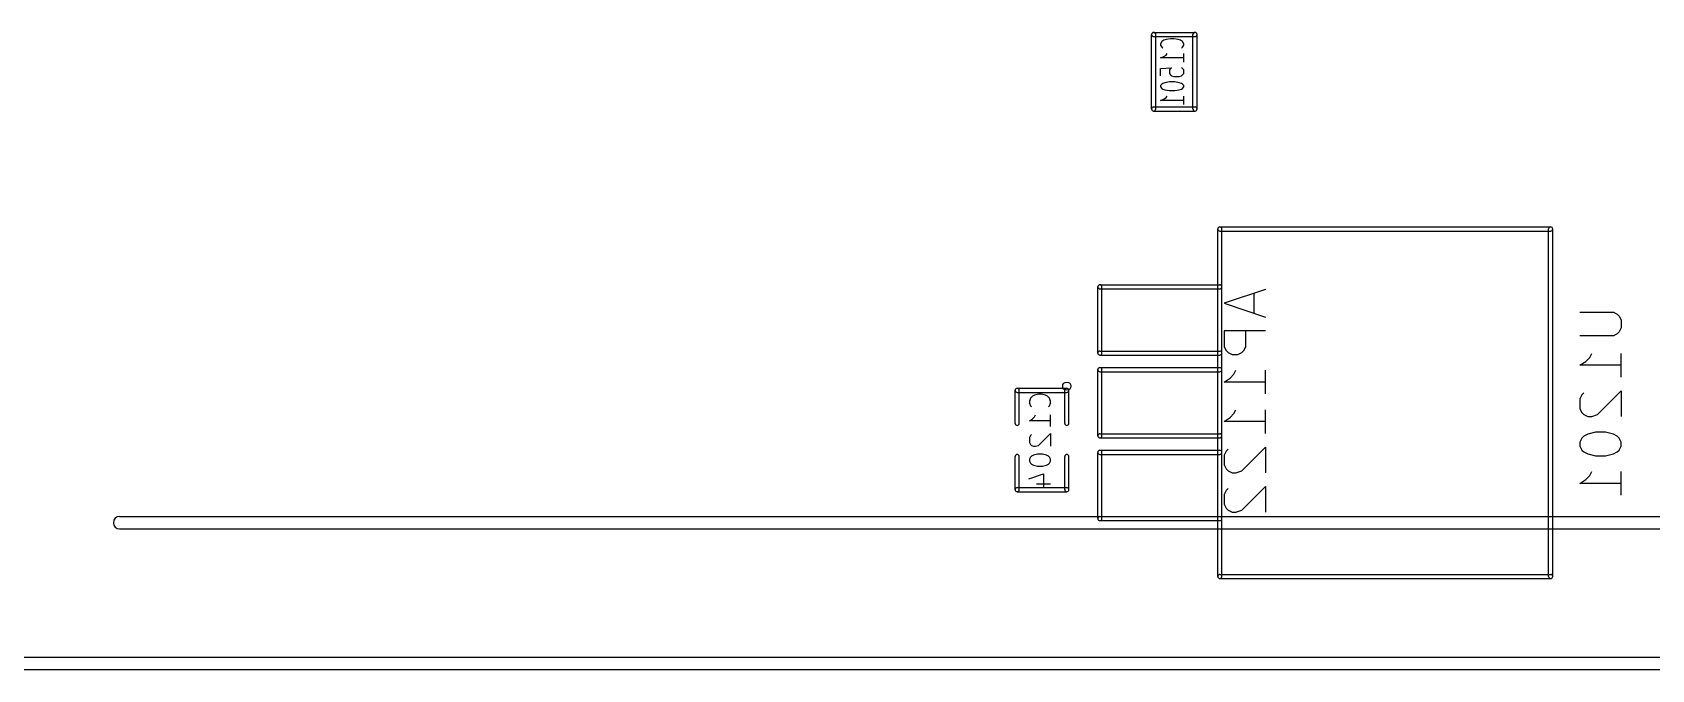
# Model space of a CAD drawing. Extents: x -29274 to 69862, y 24345 to 162744.
# Drawn here: x 33095 to 52670, y 24345 to 32045 of the extents above; entities that cross this region are included whole.
import ezdxf

# ---------------------------------------------------------------- set-up
doc = ezdxf.new("R2010")
doc.units = 0
doc.layers.add('BLACK', color=1, linetype='CONTINUOUS')

msp = doc.modelspace()

# ---------------------------------------------------------------- linework, layer by layer
at = {"layer": 'BLACK'}
for p, q in [((46625, 31120), (46625, 32020)), ((46650, 32045), (47150, 32045)), ((46650, 31995), (47150, 31995)), ((46675, 31120), (46675, 32020)), ((46747, 31933), (46733, 31908)), ((46733, 31908), (46733, 31891)), ((46773, 31951), (46747, 31933)), ((46800, 31959), (46773, 31951)), ((46853, 31968), (46800, 31959)), ((46893, 31968), (46853, 31968)), ((46947, 31959), (46893, 31968)), ((46973, 31951), (46947, 31959)), ((47000, 31933), (46973, 31951)), ((47013, 31908), (47000, 31933)), ((47013, 31891), (47013, 31908)), ((47125, 31120), (47125, 32020)), ((47175, 31120), (47175, 32020)), ((46733, 31891), (46747, 31865)), ((46733, 31736), (46773, 31753)), ((47013, 31736), (46733, 31736)), ((46747, 31865), (46760, 31856)), ((46773, 31753), (46800, 31771)), ((46800, 31771), (46813, 31788)), ((46987, 31856), (47000, 31865)), ((47000, 31865), (47013, 31891)), ((47013, 31685), (47013, 31788)), ((46733, 31608), (46867, 31617)), ((46733, 31522), (46733, 31608)), ((46853, 31608), (46840, 31591)), ((46840, 31591), (46840, 31548)), ((46840, 31548), (46853, 31531)), ((46867, 31617), (46853, 31608)), ((46853, 31531), (46867, 31522)), ((46867, 31522), (46893, 31514)), ((46960, 31514), (46987, 31522)), ((47000, 31608), (46987, 31617)), ((46987, 31522), (47000, 31531)), ((47013, 31591), (47000, 31608)), ((47000, 31531), (47013, 31548)), ((47013, 31548), (47013, 31591)), ((46747, 31420), (46733, 31403)), ((46733, 31403), (46733, 31386)), ((46733, 31386), (46747, 31369)), ((46760, 31429), (46747, 31420)), ((46747, 31369), (46760, 31360)), ((46787, 31437), (46760, 31429)), ((46760, 31360), (46787, 31351)), ((46840, 31446), (46787, 31437)), ((46787, 31351), (46840, 31343)), ((46907, 31446), (46840, 31446)), ((46840, 31343), (46907, 31343)), ((46893, 31514), (46960, 31514)), ((46960, 31437), (46907, 31446)), ((46907, 31343), (46960, 31351)), ((46987, 31429), (46960, 31437)), ((46960, 31351), (46987, 31360)), ((47000, 31420), (46987, 31429)), ((46987, 31360), (47000, 31369)), ((47013, 31403), (47000, 31420)), ((47000, 31369), (47013, 31386)), ((47013, 31386), (47013, 31403)), ((46650, 31145), (47150, 31145)), ((46733, 31223), (46773, 31240)), ((47013, 31223), (46733, 31223)), ((46773, 31240), (46800, 31258)), ((46800, 31258), (46813, 31275)), ((47013, 31172), (47013, 31275)), ((46650, 31095), (47150, 31095)), ((47425, 25470), (47425, 29670)), ((47450, 29695), (51450, 29695)), ((47450, 29645), (51450, 29645)), ((47475, 25470), (47475, 29670)), ((51425, 25470), (51425, 29670)), ((51475, 25470), (51475, 29670)), ((46000, 28995), (47450, 28995)), ((45975, 28170), (45975, 28970)), ((46000, 28945), (47450, 28945)), ((46025, 28170), (46025, 28970)), ((48002, 28938), (47502, 28772)), ((47860, 28891), (47860, 28653)), ((47502, 28772), (48002, 28605)), ((51802, 28665), (52207, 28665)), ((52207, 28665), (52255, 28641)), ((52255, 28641), (52279, 28617)), ((52279, 28617), (52302, 28570)), ((48002, 28438), (47502, 28438)), ((47502, 28438), (47502, 28247)), ((47764, 28247), (47764, 28438)), ((52255, 28403), (52207, 28379)), ((52279, 28427), (52255, 28403)), ((52302, 28474), (52279, 28427)), ((52302, 28570), (52302, 28474)), ((46000, 28195), (47450, 28195)), ((47502, 28247), (47526, 28200)), ((47526, 28200), (47550, 28176)), ((47717, 28176), (47740, 28200)), ((47740, 28200), (47764, 28247)), ((52207, 28379), (51802, 28379)), ((46000, 28145), (47450, 28145)), ((46000, 27995), (47450, 27995)), ((47550, 28176), (47598, 28152)), ((47598, 28152), (47669, 28152)), ((47669, 28152), (47717, 28176)), ((51802, 28022), (51874, 28070)), ((52302, 28022), (51802, 28022)), ((51874, 28070), (51921, 28117)), ((51921, 28117), (51945, 28165)), ((52302, 27879), (52302, 28165)), ((45975, 27170), (45975, 27970)), ((46000, 27945), (47450, 27945)), ((46025, 27170), (46025, 27970)), ((47502, 27819), (47574, 27867)), ((48002, 27819), (47502, 27819)), ((47574, 27867), (47621, 27914)), ((47621, 27914), (47645, 27962)), ((48002, 27676), (48002, 27962)), ((44975, 27320), (44975, 27720)), ((45000, 27745), (45600, 27745)), ((45000, 27695), (45600, 27695)), ((45025, 27320), (45025, 27720)), ((45163, 27626), (45151, 27590)), ((45187, 27650), (45163, 27626)), ((45211, 27661), (45187, 27650)), ((45258, 27673), (45211, 27661)), ((45294, 27673), (45258, 27673)), ((45342, 27661), (45294, 27673)), ((45365, 27650), (45342, 27661)), ((45389, 27626), (45365, 27650)), ((45401, 27590), (45389, 27626)), ((45575, 27320), (45575, 27720)), ((45625, 27320), (45625, 27720)), ((51826, 27665), (51802, 27617)), ((51802, 27617), (51802, 27498)), ((51850, 27689), (51826, 27665)), ((52017, 27427), (52302, 27713)), ((52302, 27713), (52302, 27403)), ((45151, 27590), (45151, 27566)), ((45151, 27566), (45163, 27531)), ((45163, 27531), (45175, 27519)), ((45211, 27400), (45223, 27423)), ((45377, 27519), (45389, 27531)), ((45389, 27531), (45401, 27566)), ((45401, 27566), (45401, 27590)), ((45401, 27281), (45401, 27423)), ((47574, 27391), (47621, 27438)), ((47621, 27438), (47645, 27486)), ((48002, 27200), (48002, 27486)), ((51802, 27498), (51826, 27451)), ((51826, 27451), (51850, 27427)), ((51850, 27427), (51898, 27403)), ((51945, 27403), (52017, 27427)), ((45151, 27352), (45187, 27376)), ((45401, 27352), (45151, 27352)), ((45187, 27376), (45211, 27400)), ((47502, 27343), (47574, 27391)), ((48002, 27343), (47502, 27343)), ((51898, 27403), (51945, 27403)), ((51993, 27213), (51898, 27189)), ((52112, 27213), (51993, 27213)), ((52207, 27189), (52112, 27213)), ((45163, 27173), (45151, 27150)), ((45151, 27150), (45151, 27090)), ((45151, 27090), (45163, 27066)), ((45175, 27185), (45163, 27173)), ((45163, 27066), (45175, 27054)), ((45175, 27054), (45199, 27043)), ((45199, 27043), (45223, 27043)), ((45223, 27043), (45258, 27054)), ((45258, 27054), (45401, 27197)), ((45401, 27197), (45401, 27043)), ((46000, 27195), (47450, 27195)), ((46000, 27145), (47450, 27145)), ((47717, 26748), (48002, 27034)), ((48002, 27034), (48002, 26724)), ((51826, 27141), (51802, 27094)), ((51802, 27094), (51802, 27046)), ((51802, 27046), (51826, 26998)), ((51850, 27165), (51826, 27141)), ((51898, 27189), (51850, 27165)), ((52255, 27165), (52207, 27189)), ((52279, 27141), (52255, 27165)), ((52302, 27094), (52279, 27141)), ((52279, 26998), (52302, 27046)), ((52302, 27046), (52302, 27094)), ((44975, 26520), (44975, 26920)), ((45025, 26520), (45025, 26920)), ((45163, 26912), (45151, 26888)), ((45151, 26888), (45151, 26864)), ((45151, 26864), (45163, 26840)), ((45175, 26924), (45163, 26912)), ((45163, 26840), (45175, 26828)), ((45199, 26935), (45175, 26924)), ((45175, 26828), (45199, 26816)), ((45246, 26947), (45199, 26935)), ((45306, 26947), (45246, 26947)), ((45354, 26935), (45306, 26947)), ((45377, 26924), (45354, 26935)), ((45354, 26816), (45377, 26828)), ((45389, 26912), (45377, 26924)), ((45377, 26828), (45389, 26840)), ((45401, 26888), (45389, 26912)), ((45389, 26840), (45401, 26864)), ((45401, 26864), (45401, 26888)), ((45575, 26520), (45575, 26920)), ((45625, 26520), (45625, 26920)), ((45975, 26170), (45975, 26970)), ((46000, 26995), (47450, 26995)), ((46000, 26945), (47450, 26945)), ((46025, 26170), (46025, 26970)), ((47526, 26986), (47502, 26938)), ((47502, 26938), (47502, 26819)), ((47502, 26819), (47526, 26772)), ((47550, 27010), (47526, 26986)), ((51826, 26998), (51850, 26975)), ((51850, 26975), (51898, 26951)), ((51898, 26951), (51993, 26927)), ((51993, 26927), (52112, 26927)), ((52112, 26927), (52207, 26951)), ((52207, 26951), (52255, 26975)), ((52255, 26975), (52279, 26998)), ((45139, 26650), (45318, 26709)), ((45199, 26816), (45246, 26805)), ((45246, 26805), (45306, 26805)), ((45306, 26805), (45354, 26816)), ((45318, 26709), (45318, 26555)), ((47526, 26772), (47550, 26748)), ((47550, 26748), (47598, 26724)), ((47598, 26724), (47645, 26724)), ((47645, 26724), (47717, 26748)), ((51802, 26594), (51874, 26642)), ((51874, 26642), (51921, 26689)), ((51921, 26689), (51945, 26737)), ((52302, 26451), (52302, 26737)), ((45000, 26545), (45600, 26545)), ((45000, 26495), (45600, 26495)), ((45235, 26590), (45401, 26590)), ((47526, 26510), (47502, 26462)), ((47502, 26462), (47502, 26343)), ((47550, 26534), (47526, 26510)), ((47717, 26272), (48002, 26558)), ((48002, 26558), (48002, 26248)), ((52302, 26594), (51802, 26594)), ((47502, 26343), (47526, 26296)), ((47526, 26296), (47550, 26272)), ((47550, 26272), (47598, 26248)), ((47598, 26248), (47645, 26248)), ((47645, 26248), (47717, 26272)), ((34150, 26195), (61650, 26195)), ((34150, 26045), (61650, 26045)), ((46000, 26195), (47450, 26195)), ((46000, 26145), (47450, 26145)), ((47450, 25495), (51450, 25495)), ((47450, 25445), (51450, 25445)), ((-8450, 24495), (61700, 24495)), ((-8450, 24345), (61700, 24345))]:
    msp.add_line(p, q, dxfattribs=at)
msp.add_circle((45600, 27770), 50, dxfattribs=at)
for centre, radius, start, end in [((46650, 32020), 25, 90, 270), ((46650, 32020), 25, 360, 540), ((47150, 32020), 25, 360, 540), ((47150, 32020), 25, 270, 450), ((46650, 31120), 25, 90, 270), ((47150, 31120), 25, 270, 450), ((46650, 31120), 25, 180, 360), ((47150, 31120), 25, 180, 360), ((47450, 29670), 25, 360, 540), ((47450, 29670), 25, 90, 270), ((51450, 29670), 25, 360, 540), ((51450, 29670), 25, 270, 450), ((46000, 28970), 25, 360, 540), ((46000, 28970), 25, 90, 270), ((47450, 28970), 25, 270, 450), ((46000, 28170), 25, 90, 270), ((47450, 28170), 25, 270, 450), ((46000, 28170), 25, 180, 360), ((46000, 27970), 25, 360, 540), ((46000, 27970), 25, 90, 270), ((47450, 27970), 25, 270, 450), ((45000, 27720), 25, 90, 270), ((45000, 27720), 25, 360, 540), ((45600, 27720), 25, 360, 540), ((45600, 27720), 25, 270, 450), ((45000, 27320), 25, 180, 360), ((45600, 27320), 25, 180, 360), ((46000, 27170), 25, 90, 270), ((46000, 27170), 25, 180, 360), ((47450, 27170), 25, 270, 450), ((45000, 26920), 25, 360, 540), ((45600, 26920), 25, 360, 540), ((46000, 26970), 25, 360, 540), ((46000, 26970), 25, 90, 270), ((47450, 26970), 25, 270, 450), ((45000, 26520), 25, 90, 270), ((45000, 26520), 25, 180, 360), ((45600, 26520), 25, 180, 360), ((45600, 26520), 25, 270, 450), ((34150, 26120), 75, 90, 270), ((46000, 26170), 25, 90, 270), ((46000, 26170), 25, 180, 360), ((47450, 26170), 25, 270, 450), ((47450, 25470), 25, 90, 270), ((47450, 25470), 25, 180, 360), ((51450, 25470), 25, 180, 360), ((51450, 25470), 25, 270, 450)]:
    msp.add_arc(centre, radius, start, end, dxfattribs=at)

doc.saveas('drawing.dxf')
